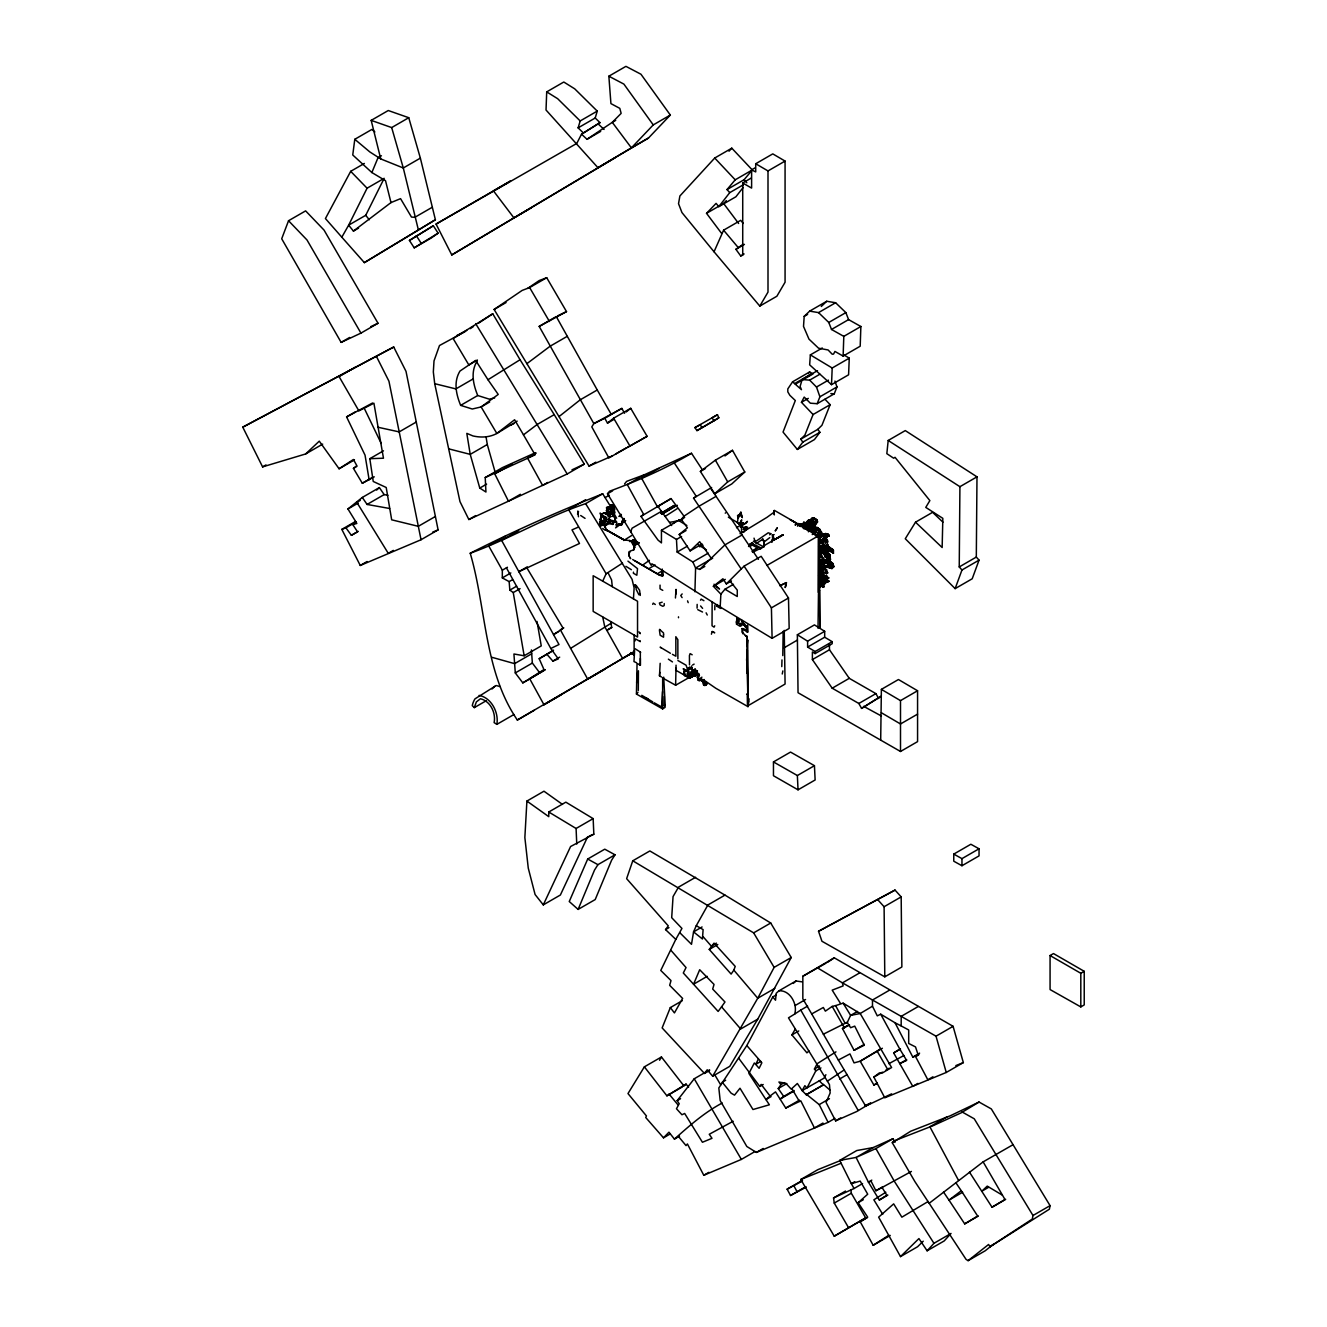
<?xml version="1.0" encoding="UTF-8"?>
<svg xmlns="http://www.w3.org/2000/svg" width="1327" height="1327" viewBox="0 0 1327 1327"><rect width="100%" height="100%" fill="white"/><g stroke="black" fill="none" stroke-linecap="round" stroke-linejoin="round"><path stroke-width="1.5" d="M640.36 658.474L640.344 665.291L637.06 663.334L636.446 694.054L662.621 708.917L665.092 707.374L665.175 704.77L663.716 677.218L662.671 678.031L675.625 685.23L676.057 665.175M704.438 680.436L715.8 688.265L747.98 706.644L746.736 636.678L742.025 632.116L742.158 628.583L745.343 629.711M746.587 660.332L747.3 650.164L747.98 706.644M766.89 565.435L817.979 536.108L819.124 536.738L819.804 627.92L819.572 589.901L818.46 593.6L818.029 628.268M747.781 694.336L746.62 694.22L747.814 694.32L747.731 639.863L747.101 645.503M818.079 592.34L818.328 535.61L819.539 536.49L819.489 569.15M634.588 560.658L659.735 575.321L662.355 575.885L662.455 570.56M712.135 601.944L712.035 625.78L714.059 627.157L714.722 625.797M783.162 631.436L782.781 655.604M825.178 569.018L825.195 566.148L819.688 559.861M827.55 541.93L826.903 539.442L827.55 540.835L825.593 540.885L827.55 541.93L826.903 539.442L825.344 540.139L827.55 541.93L827.02 544.501L828.529 547.57M607.882 523.833L610.287 521.76L609.159 517.978L608.33 519.836L607.003 519.504L602.358 515.49L600.136 519.736L602.972 516.021L605.543 516.8L604.05 516.585L604.531 520.549L606.041 519.388M747.101 673.353L747.3 650.164M662.621 708.917L662.671 678.031M664.313 696.393L664.197 705.931L665.175 704.77M819.837 578.522L819.904 581.143L821.247 581.641L824.183 577.875L829.01 581.193L824.963 583.051L823.785 581.956L823.984 586.866L818.659 584.61M629.247 556.444L629.313 551.485L629.015 555.698L630.69 558.684L629.778 557.423M704.139 679.524L702.613 680.701L697.786 680.22L697.62 673.22L694.9 668.791L698.898 676.82M785.551 586.086L786.413 582.636L785.252 587.446L786.413 582.636L779.894 585.738M955.141 588.624L961.959 569.996L959.239 566.944L959.919 486.694L888.194 440.464L886.834 453.668L893.668 458.213L895.028 457.317L929.862 500.594L925.765 507.395L942.833 518.343L942.153 547.52L915.514 522.191L905.279 538.745L955.141 588.624L972.21 578.771L979.044 560.143L976.307 557.075L976.987 476.841L905.279 430.595L888.194 440.464M675.642 670.135L686.772 676.438L687.917 671.047L683.14 668.874L685.578 670.035L684.151 670.848L685.429 675.526L688.116 677.234L690.355 676.637L690.256 674.912L691.865 674.182L690.985 675.675L692.329 675.791L691.865 674.182L689.874 673.552L689.808 671.727L692.694 673.701L693.275 669.82L692.08 677.218L688.746 675.493L687.9 671.346L687.9 668.476L691.948 667.73L687.9 668.476L687.967 671.993L686.855 670.666L687.618 671.014M697.09 608.164L697.156 604.382M703.675 681.862L702.613 680.701L703.542 684.798L704.869 685.512L705.35 682.858M821.231 534.632L820.418 537.568L816.868 536.655L819.024 536.589L821.231 534.632L821.877 536.224L819.572 535.975L817.946 529.523L816.304 528.892L812.953 529.556L813.965 533.504M605.444 524.065L611.017 523.103L609.458 522.34L609.491 520.847L611.349 520.648L612.709 522.423L616.707 522.191L613.489 520.698M629.695 552.447L630.308 551.004L633.725 549.925L634.737 547.172L632.929 543.091L631.254 541.001L623.707 539.641L605.527 529.622L606.953 530.783L604.847 525.973L602.441 524.115L602.79 525.21L600.683 521.196L601.347 520.018L605.095 522.49L606.937 521.329M781.785 666.618L781.985 659.917M826.356 550.108L818.975 550.622L821.745 547.935L824.299 550.307L821.795 548.499L819.406 551.551M714.772 609.806L714.888 605.294M703.907 683.007L705.599 682.028L705.815 685.064L703.907 683.007L704.438 681.215M812.24 534.599L816.304 528.892L814.33 529.257M843.126 356.084L843.806 336.361L860.875 326.508L848.583 319.608L845.863 312.608L835.612 302.738L826.738 301.262L809.652 311.132L804.195 316.34L803.515 326.409L808.972 339.115L818.543 348.188L828.098 349.963L832.195 354.209L833.555 354.11L834.932 351.439L843.126 356.084L860.195 346.214L860.875 326.508M664.246 603.569L664.18 605.593L662.803 606.29L660.05 604.913L659.386 603.022L662.19 602.193M546.707 91.878L546.027 110.025L597.93 167.683L648.472 138.025L670.334 115.051L640.958 74.229L625.929 66.35L608.861 76.203L610.918 103.606L619.792 108.35L621.152 113.376L612.278 122.349L586.998 139.302L581.541 134.176L599.986 122.648L595.209 118.003L597.25 111.103L574.707 88.826L563.793 82.025L546.707 91.878L557.639 98.679L580.181 120.956L578.124 127.856L582.901 132.501M611.929 509.369L612.56 512.156M808.276 524.663L808.11 528.113L809.686 521.08L813.899 518.359L817.034 520.002L817.681 521.893L813.252 527.317L812.953 529.556M610.967 508.158L608.629 507.047L613.854 509.634L613.804 510.945L614.865 509.352L612.593 505.139L611.332 504.691L610.586 506.897L610.785 505.305M849.263 358.141L848.583 374.811L831.515 384.664L832.195 368.01L849.263 358.141L844.221 355.122M633.46 572.153L633.41 573.264L636.827 575.238L637.524 568.636L627.953 561.139M638.42 670.782L638.304 690.521M829.972 558.368L830.619 559.181L829.242 560.276L830.088 560.658L829.392 553.873L824.531 551.949L827.252 550.274L827.219 551.883L824.001 553.923L825.311 557.506L825.875 555.217L827.55 560.259L829.375 561.57L827.202 558.982L829.74 556.826L829.939 554.736L826.273 552.613L824.88 554.603L828.778 553.342L827.069 557.191L829.69 556.063L829.939 554.736L826.472 553.591M562.466 804.394L543.97 791.207L526.902 801.077L524.862 837.553L528.262 868.107L535.096 894.531L543.29 904.881L560.376 895.012L587.695 836.657M820.55 552.679L821.877 553.376L820.866 553.674L821.098 550.473L824.283 549.826M636.661 682.791L637.242 673.386L637.557 677.351M633.443 598.875L634.124 587.944L632.083 579.368L585.638 503.646C545.878 516.966 509.684 539.027 470.222 553.243C486.379 608.297 483.957 671.18 517.348 720.03L630.889 653.664M823.287 573.662L819.721 576.018L823.287 573.662L819.223 573.247M746.819 645.602L747.167 636.446L745.459 635.749L747.167 636.446M620.936 514.229L620.771 516.684L621.434 515.025L618.929 516.468L620.87 515.539M691.583 665.972L691.433 668.227L689.493 666.983M675.692 594.546L676.04 589.37L675.443 597.996M695.514 676.024L697.222 673.452L698.964 673.635L698.035 675.559L693.573 675.46L695.696 675.526M822.292 347.989L810.349 354.89L809.652 364.842L831.515 384.664M815.856 535.461L810.117 530.004L813.086 524.049L809.171 526.305L808.607 528.71L806.451 529.257L809.138 529.091L816.072 522.224L814.96 527.018L813.252 527.317M613.854 509.634L613.655 511.625L612.444 511.442L613.456 516.087L613.854 509.634L614.434 510.995L614.185 514.876L613.14 509.966L613.887 507.461L612.593 505.139M827.351 547.852L828.031 544.501L825.411 545.712L819.721 542.594L820.517 540.072L823.105 538.878L825.925 540.106L824.233 540.288L822.906 543.904L824.581 546.293M661.592 677.069L659.486 675.825L660.166 663.301M737.364 523.02L738.426 515.208L738.094 518.26L740.864 512.222L742.34 517.679L741.03 514.196L740.002 516.269M613.787 515.788L613.655 511.625L612.311 512.504L613.124 511.641M614.55 513.781L614.434 510.995M602.11 525.492L600.418 526.073L599.671 524.049L599.721 521.644L601.347 520.018M821.877 543.324L823.105 538.878L825.925 540.106L824.465 538.082L826.821 536.821L824.233 540.288M635.633 542.411L635.898 541.466L635.318 543.97M825.643 560.475L827.534 559.181L824.216 560.989L821.977 556.079L822.11 560.044L825.178 561.437L830.005 561.205L832.709 563.394L833.97 566.612L831.963 568.553L825.195 566.148L822.508 567.409L822.74 568.852M821.38 555.449L819.223 558.65L820.982 561.288L820.401 565.667L824.167 562.316L821.678 561.586L827.069 563.494L830.486 562.499L830.005 561.205M600.136 519.736L601.745 513.98L605.129 513.002L607.202 514.478L603.719 512.935L601.413 514.262L600.683 519.902M602.806 523.999L602.79 525.21M826.19 562.731L827.152 562.366L822.624 563.394L822.209 565.12L823.702 564.556M808.624 522.871L808.491 520.101L809.437 520.151L810.25 522.241L809.437 520.151L805.539 523.286L807.181 525.691L809.039 524.414L809.536 521.776L814.347 518.094L817.034 520.002L815.342 521.163M818.958 575.968L821.695 577.245L826.588 575.304L823.835 580.148L824.183 577.875L826.572 579.849L825.394 580.33L825.908 582.105L829.01 581.193L825.693 578.672L825.908 582.105L822.508 581.01L824.963 583.051L821.38 585.008L822.624 587.065L819.804 582.868L819.986 585.124L821.197 585.622L820.617 584.958M802.785 526.255L804.129 523.601M823.835 561.122L821.977 556.079M578.456 516.767L577.859 511.011M659.486 675.825L659.884 672.275M610.105 509.535L611.847 511.791L608.496 508.208L608.629 507.047L610.768 507.777L611.332 504.691M748.743 701.386L747.914 699.992L748.528 703.376L748.727 698.533L747.814 703.791M819.671 567.077L821.264 569.117L820.65 570.743L823.022 570.66L821.264 569.117L821.28 566.944L819.671 567.077L819.29 563.743L821.446 561.122L824.266 561.57L822.558 561.271M624.353 519.454L622.263 520.665L623.756 520.3L621.849 524.646L615.993 524.679M740.947 625.448L740.449 623.358L739.919 624.553L741.047 624.602M698.035 675.559L698.798 674.912L698.035 675.559L696.277 673.519L694.253 673.9M818.892 537.85L820.418 537.568L821.877 534.549L827.766 533.719L823.719 535.163M374.877 131.97L371.859 129.449L354.79 139.302L352.75 154.977L371.859 172.527L385.527 180.704L390.984 202.583L353.43 231.08L348.653 225.159L367.081 188.202L384.166 178.332L365.721 215.306L348.653 225.159L341.819 237.185L364.361 262.63L435.389 219.735L420.36 158.129L408.749 117.705L388.264 110.523L371.178 120.375L380.749 158.925L403.292 167.982L420.36 158.129M820.816 548.184L824.299 550.307L820.932 548.996L821.844 547.089M610.934 516.75L609.707 516.966L610.636 513.085L608.894 515.589M720.876 594.148L720.179 606.97L772.098 638.32L789.167 628.451L788.487 597.996L761.167 556.295L744.099 566.148L726.333 583.897L722.916 578.771L713.362 586.269L720.876 594.148L724.973 589.221L733.499 584.295M687.568 673.701L688.464 668.46M819.854 530.302L819.704 529.39L819.356 531.281L819.704 529.39L818.095 528.063L816.254 528.727L816.254 530.501M813.202 530.684L814.463 527.499L816.984 527.217L817.316 528.809M608.479 515.108L608.794 513.167L605.162 513.483L607.866 511.028L605.162 513.483L608.828 515.705L607.053 513.864L607.849 511.641L606.539 507.644L607.948 509.004L608.993 515.506M662.555 707.473L661.576 706.959L662.488 691.632M687.502 675.426L687.286 676.836L689.974 678.23L692.312 676.289M808.79 525.442L808.359 528.063L806.799 528.179L806.352 525.177L809.686 521.08M824.449 551.899L824.001 553.923L826.986 550.722L824.449 551.899L823.122 550.29L824.465 549.909M701.353 679.855L702.182 681.332L702.431 679.905M821.214 536.025L819.754 532.907L817.548 533.404M500.262 686.623L496.165 685.528L475 698.848A40.507 23.388 60 0 0 472.263 705.649L474.32 707.623L476.36 701.9L480.457 698.748C490.443 701.154 496.066 712.931 494.125 722.601L496.845 724.376C498.985 712.649 491.405 697.62 479.097 695.398M772.944 536.373L772.463 535.179L772.53 538.397M744.115 527.599L746.388 526.769L743.302 529.141L745.774 529.788L747.599 527.167L743.319 532.392L745.774 529.788M807.48 529.456L808.923 529.705L807.214 530.402L808.773 530.485L808.11 528.113M818.195 532.741L820.235 530.568L821.662 532.409L818.195 532.741L819.622 530.037L817.548 530.452M609.707 516.966L609.939 515.755M691.533 672.208L690.256 674.912M961.959 1111.893L974.25 1118.794L1032.987 1215.499L1032.306 1219.049L989.959 1246.75L988.598 1244.477L968.113 1260.65L966.056 1259.373L914.834 1181.494L892.291 1142.746L893.668 1141.071L933.279 1125.595L961.279 1112.772L979.044 1102.04L991.335 1108.941L1050.072 1205.646L1049.392 1209.196L989.959 1246.75M685.578 670.035L684.185 671.81M825.079 550.44L826.986 551.418L831.929 550.34C829.956 553.16 822.558 548.996 826.422 551.352L827.136 550.639M827.219 552.264L829.69 556.063L830.088 560.658M633.725 549.925L634.372 546.691M743.385 623.508L741.212 619.676L742.656 622.479L741.378 625.68L740.002 626.278L736.535 624.154L737.231 617.636L736.253 622.827L738.592 622.861L739.919 624.553M782.25 674L782.88 670.915M754.018 538.148L754.864 540.819L756.257 541.084L768.233 532.79L771.219 533.836L769.577 534.781M808.525 522.44L808.79 521.212M613.754 509.104L612.493 507.08L612.228 508.208L613.754 509.104L612.726 506.151M827.069 557.191L827.65 554.586L829.392 553.873L828.114 555.399M683.571 674.63L684.151 672.026M769.776 537.617L763.838 542.129L763.838 547.255M821.479 549.876L821.795 548.499M639.879 594.181L638.884 594.761L636.164 589.337L636.147 585.389L639.564 590.216L640.278 595.425M711.421 634.206L712.052 631.569L714.722 632.797L712.367 631.486M818.046 533.305L818.825 532.475L822.939 535.71L823.171 534.798L819.754 532.907L818.195 533.222M827.866 565.402L828.993 562.681L829.143 564.655L827.866 565.402L829.259 567.458M612.858 524.414L613.605 521.909L612.858 524.414L608.977 523.601M819.522 586.683L819.986 585.124M808.773 530.485L808.607 528.71M811.66 521.229L812.257 519.006L812.937 519.902L811.66 521.229L806.617 521.975L808.491 520.101L809.652 521.693M820.351 534.35L821.662 532.409L820.235 530.568M771.982 542.361L771.65 540.388L773.624 539.243L773.691 537.136M820.169 549.925L820.451 546.508L818.626 546.392M817.515 370.664L802.138 379.539L800.098 386.439L801.458 389.69L792.584 381.811L787.807 388.911L787.807 391.863L789.847 395.313L795.321 400.538L783.03 432.088L797.361 449.438L814.446 439.569L819.904 432.287L817.847 429.318L821.944 425.287L830.155 404.669L824.979 399.245M696.277 925.682L703.111 929.613L702.431 938.985L693.557 931.886L696.277 925.682L707.888 904.981L724.973 895.111L770.722 923.011L791.224 957.513L757.75 1019.136L729.75 1066.344L712.682 1076.214L707.208 1069.794L704.471 1073.443L662.14 1027.911L670.334 1007.591L682.277 1000.691M772.812 536.357L773.143 535.279M817.946 529.523L814.496 529.058L813.567 533.039L812.423 532.608L814.446 533.222M688.265 669.654L690.156 668.659L688.016 670.782L688.68 668.626L687.9 671.346L684.151 670.848M690.72 675.924L689.974 678.23L689.211 675.808M819.721 542.594L820.036 538.878L820.086 543.672L819.721 542.594L823.105 538.878M821.28 566.944L820.65 570.743M738.641 516.468L740.864 512.222M823.918 579.6L826.174 575.935L828.678 577.942L825.975 579.003L823.768 577.328L818.991 581.574M825.328 550.589L828.396 550.307L830.503 548.001L833.456 550.539L833.456 553.309L829.242 549.129L826.986 551.418M634.92 641.007L635.6 638.95L640.327 641.638L639.946 640.676M608.496 508.208L608.861 507.113L612.228 508.208L609.591 507.179M825.825 551.203L823.868 551.053L825.261 550.44L826.107 551.816L822.242 552.977L823.685 553.027L824.017 552.049L822.242 552.977L823.039 551.136M709.597 1069.894L694.237 1078.768L677.152 1100.664L679.208 1103.716L676.471 1108.742L681.945 1114.746L684.666 1113.469L702.431 1142.265L711.985 1138.317L709.265 1134.27L733.168 1121.265M610.536 514.229L612.394 510.182L611.067 510.663M739.056 516.717L739.57 515.241L738.426 515.208L739.57 515.241M724.973 895.111L649.848 850.955L632.763 860.808L626.626 878.656L668.277 925.881L665.557 929.613L675.791 939.383L660.763 970.435L671.014 980.587L669.654 985.314L682.625 998.435L674.431 1012.916L670.334 1007.591M802.138 379.539L809.652 380.136L816.487 387.036L819.904 396.79L817.167 403.69L810.349 403.192L804.195 397.088L801.458 402.313L813.069 414.538L804.875 435.14L800.778 439.187L802.835 442.14L797.361 449.438M834.932 381.081L836.972 386.937L834.252 393.837L817.167 403.69M880.697 739.753L881.377 689.376L898.445 679.524L917.571 690.753L917.571 741.627L900.502 751.48L798.041 692.727L797.361 634.77L814.446 624.901L824.681 631.32L824.681 637.225L832.195 641.671L832.195 643.728L815.126 653.597L812.389 651.922L812.389 659.602L832.195 688.199L858.834 703.476L861.571 708.402L880.697 696.476L861.571 708.402M820.401 565.667L821.96 561.221L826.721 560.342L826.008 561.338C822.707 561.736 818.129 563.162 823.37 561.785L822.972 560.442L820.617 560.027L823.37 561.785L821.795 560.823M733.848 970.137L735.208 966.388L714.042 943.132L709.265 949.435L731.111 974.084L733.848 970.137L757.75 998.236L712.682 1076.214M870.777 1103.119L856.778 1111.495L835.612 1120.867L826.058 1102.422L830.155 1092.967L829.458 1084.59L788.487 1017.842L794.641 1014.093C797.942 1004.539 790.046 989.793 778.916 990.838L776.195 993.309L775.515 1000.21L772.778 996.942L776.195 994.985M819.555 535.693L819.937 534.698L817.996 534.914L820.103 535.08M820.915 549.793L822.657 549.975L823.719 546.691L823.553 548.764L832.792 549.643M810.83 521.611L812.257 519.006M833.456 550.539L829.309 547.122L824.067 547.387M288.54 220.73L281.706 238.777L341.139 342.383L360.944 333.11L378.013 323.257L324.053 230.102L305.625 210.877L288.54 220.73L306.985 239.955L360.944 333.11M477.04 361.209C470.455 372.074 473.192 384.399 477.737 395.512L489.331 399.162L494.672 397.918M812.937 519.902L813.02 517.978L811.626 518.393L812.738 519.72M604.531 520.549L605.543 517.895C604.913 525.028 602.84 514.412 604.797 517.53M812.423 521.677L811.195 524.547L815.723 520.947L814.645 518.426L812.423 521.677L814.314 522.456M608.031 516.85L608.562 515.457M720.179 606.97L651.889 563.793L651.209 565.368L630.723 531.745L632.083 528.196L661.443 511.343L671.694 525.542M742.689 628.666L742.672 633.709M822.972 574.243L823.885 574.79L821.612 576.797L824.084 576.067M705.815 685.064L706.312 683.787L705.002 684.749L707.125 683.72L704.869 685.512M826.207 577.494L826.174 575.935M611.365 511.758L612.195 514.345L614.053 512.089M743.07 244.284L735.904 249.31L740.682 255.912L742.722 255.232L742.722 182.977L751.613 188.102L751.613 169.856L755.71 171.929L755.71 163.752L772.778 153.882L785.07 161.081L785.07 282.236L776.876 296.236L759.807 306.089L714.042 251.782L723.597 230.185L740.682 220.332L743.286 223.434M831.133 552.082L831.813 550.406M823.768 577.328L822.242 579.584L820.7 578.804L820.783 580.032M831.963 568.553L827.749 567.342L828.23 566.181L831.465 566.48M371.859 172.527L378.013 157.731L381.43 155.757M823.785 577.908L821.413 575.337L819.738 576.399L820.069 575.619L824.515 577.494L821.612 576.797M825.659 552.281L827.219 551.883L825.377 552.944L825.46 551.319L826.273 552.613L827.866 551.103L827.401 549.693M810.648 523.302L809.785 523.783L811.958 519.388M587.695 859.033L569.25 901.531L578.124 909.41L595.209 899.557L611.598 860.211L615.015 854.804L604.764 849.18L587.695 859.033L597.93 864.657L615.015 854.804M578.124 909.41L594.513 870.081L597.93 864.657M577.51 514.063L578.555 511.691M821.877 534.549L825.792 533.57L829.259 535.428L826.721 535.594L824.017 538.347L823.42 537.402M756.108 543.738L762.826 539.077L763.871 541.333L762.826 539.077M820.368 576.134L818.61 575.769L820.351 576.548L819.92 578.356L822.508 578.937L821.678 577.544L819.821 578.92L820.351 577.925L822.508 578.937M829.425 557.688L829.342 554.985M602.707 581.143L593.152 575.719L593.152 611.399L637.541 637.026L637.541 601.247L602.707 581.143L606.124 573.745L622.529 563.096M652.685 604.332L653.249 603.121L655.306 604.498M705.715 683.836L704.853 682.659L703.542 684.798L704.289 683.372M543.29 904.881L570.61 846.51L593.832 834.202L593.152 818.626L565.833 802.155L548.764 812.008L548.764 816.652L526.902 801.077M675.791 939.383L681.945 928.436L671.694 917.687L673.054 896.588L678.528 887.133L695.597 877.28M829.242 560.276L830.42 559.198M829.889 562.847L830.038 560.309M825.908 963.236L802.835 976.241L802.835 998.816L811.709 1013.911L823.321 1007.492L825.361 1011.141L832.195 1006.413L835.612 1005.617L845.166 1023.366L847.223 1022.487L850.64 1015.387L857.474 1011.439M689.974 678.23L690.77 676.588L692.08 677.218L692.959 675.924L698.251 674.929M825.046 543.854L826.174 541.532M820.932 1067.92L815.806 1070.889L806.932 1088.04L804.875 1085.668L802.138 1090.595L806.235 1094.742L823.321 1084.889L806.235 1094.742M612.974 515.672L613.588 513.25M825.776 576.963L828.678 577.942L825.776 576.963L826.588 575.304M805.539 523.286L805.937 522.456M760.238 549.146L765.596 544.767L783.096 534.764L774.172 539.807L783.096 534.764L778.219 537.651M742.042 525.84L747.433 521.345L745.807 523.468L742.805 524.314M826.87 565.385L827.749 567.342M758.43 1058.963L755.71 1064.37L759.11 1068.318L761.847 1062.794L746.819 1045.543L772.778 996.942M759.807 306.089L768.001 292.106L768.001 170.934L755.71 163.752M815.806 1070.889L814.446 1069.015L817.167 1063.69L835.96 1051.863M633.493 549.56L634.737 547.172L633.327 543.456M716.945 605.676L717.525 604.565M802.337 524.646L800.38 524.298L799.252 525.625M815.325 535.677L815.923 534.549M702.746 682.592L704.255 679.756M364.361 163.453L350.693 171.332L325.43 218.557L341.819 237.185M802.852 523.85L803.996 521.71M822.392 550.622L821.844 551.617L821.098 550.473M821.081 554.819L821.546 552.397M824.001 553.923L825.261 551.617L825.543 552.944M827.152 552.414L827.152 549.361M825.908 1074.704L824.001 1078.171L802.138 1090.595L797.361 1083.495L791.224 1089.119L785.75 1083.214L778.916 1082.019L780.973 1084.59L778.236 1088.538L783.71 1096.417L793.944 1090.495M612.493 507.08L611.996 507.959L610.735 506.118L610.768 507.777M824.266 565.999L824.83 564.987M688.232 673.817L686.772 676.438L688.033 676.289L687.983 673.469M797.991 524.878L798.738 523.568L799.634 525.708L797.991 524.878L798.738 523.568L802.321 526.62M824.399 538.812L824.681 537.17M808.84 522.456L810.946 519.272L812.97 519.487M741.975 623.657L742.656 622.479L743.07 624.121L747.084 627.024L747.483 632.315L747.499 625.1L747.632 632.233L742.158 628.583M822.591 562.134L820.633 564.157L822.077 564.307M688.58 1087.161L686.042 1084.093L683.986 1085.967L661.443 1056.989L644.375 1066.842L627.986 1093.564L646.431 1115.941L645.735 1117.516L663.5 1137.82L670.334 1133.872M659.569 1060.256L661.443 1056.989M825.975 579.003L826.655 577.826M808.972 1050.967L806.932 1052.842L791.904 1034.894L795.321 1028.989M818.062 532.907L819.787 530.037L818.112 530.12M791.224 957.513L774.139 967.366L757.75 998.236L774.819 988.366M829.624 567.641L830.768 564.904L828.512 563.743M700.507 600.186L701.17 599.107L703.907 600.683M740.118 522.506L741.76 519.885L739.554 524.314L743.054 522.888L740.881 521.975M818.046 536.755L819.223 534.897L816.702 534.681M747.433 704.604L747.283 694.635M634.605 650.495L633.974 661.576L636.263 662.621M834.932 1118.396L828.098 1122.343L756.39 1152.417L746.819 1146.495L720.179 1100.564L718.819 1087.941L746.819 1045.543M824.88 548.698L825.925 547.106L826.091 550.257M738.625 1058.166L759.807 1086.465L761.167 1084.391L770.042 1096.019L765.944 1099.569L771.07 1096.616M774.769 539.177L776.594 538.613M696.277 673.519L697.023 672.391M821.645 534.781L823.138 534.018M819.854 534.433L820.65 533.288L822.325 533.802M721.556 1006.811L724.973 1001.985L712.682 989.063L714.042 984.435L699.694 969.738L693.557 984.236L718.139 1011.439L721.556 1006.811L740.682 1028.989L757.75 1019.136M827.55 560.259L826.008 561.338L826.721 560.342L822.972 560.442M812.738 529.971L813.451 528.975M825.792 533.57L824.614 534.549L825.908 537.452L826.721 535.594L820.302 536.44L825.792 533.57L828.794 536.075L826.157 536.324L826.821 536.821L824.465 538.082M663.5 1137.82L668.957 1132.196L674.431 1139.097C689.095 1126.042 704.455 1112.408 722.236 1103.019M822.508 567.409L823.901 565.518M808.707 522.738L803.167 527.217L806.352 525.177L808.458 525.542M492.068 688.978L494.805 686.324M979.044 1102.04L950.348 1115.742L910.737 1131.218L892.291 1142.746M721.556 233.336L706.528 213.332L716.082 203.379L718.819 206.63L729.75 192.631L743.402 184.752M743.186 187.439L735.904 196.778L718.819 206.63M764.136 545.812L763.838 542.129M827.567 550.29L828.927 548.814M630.723 531.745L607.501 493.793L609.541 491.239C637.789 480.789 665.59 468.647 691.5 453.27L702.431 469.891M624.569 483.94L626.626 481.369L644.375 474.767L691.5 453.27M751.182 545.895L752.426 542.71L749.672 544.302L751.58 543.29L753.305 543.97L757.651 547.47L752.011 551.451M606.588 508.722L607.351 509.452L606.24 510.596L607.252 510.099M615.015 157.83L451.777 254.933L436.069 224.081L576.764 143.432L581.541 134.176L599.986 122.648M808.292 373.617L809.652 371.942L813.069 373.915L796.001 383.785M824.515 567.541L825.626 567.293L825.029 568.62M824.449 566.596L824.963 565.601M743.302 529.141L746.388 526.769M808.226 525.973L809.022 525.028L809.171 526.305L807.679 525.592L809.022 525.028M729.75 192.631L727.014 189.579L735.208 179.809L752.293 169.956L731.791 148.176L714.722 158.029L679.888 195.981L678.528 203.678L681.945 212.552L714.042 251.782M727.014 189.579L744.099 179.709L752.293 169.956M702.083 543.97L690.14 550.871L679.208 534.516L687.403 527.798L681.265 519.421L683.986 516.17L699.014 506.217L716.082 496.364L758.43 559.347M804.262 526.487L807.181 525.691M814.446 522.573L816.47 522.589L814.446 522.573L815.126 521.793L816.453 522.506L813.75 524.065M637.988 692.279L636.446 694.054L637.209 693.606M682.161 593.932L680.768 595.524L682.095 597.614M803.664 524.364L803.134 524.961C798.307 521.428 804.494 528.76 800.795 523.949L803.664 524.364L801.408 523.9M811.145 520.632L810.946 519.272L809.47 520.914L811.51 521.013L812.721 519.637M828.695 559.596L830.105 556.229M820.65 583.266L824.631 584.029L822.475 585.572M673.336 523.501L675.227 521.428L682.592 519.537M820.053 575.039L818.925 576.283L820.069 575.619M927.125 1250.797L933.959 1243.299L951.028 1233.447L944.21 1240.927L927.125 1250.797L918.931 1238.572L900.502 1256.603L878.64 1217.174L893.668 1203.871L901.862 1217.174L928.154 1201.499M729.004 151.212L731.791 148.176M615.562 527.881L625.68 520.566M825.261 559.812L822.707 558.219L824.216 560.989M618.664 524.115L621.401 524.812L622.114 521.345L621.849 524.646L618.664 524.115L616.292 526.172L616.773 523.634L618.067 525.16M822.11 560.044L823.354 558.733M670.334 115.051L653.249 124.904L631.403 147.878L451.777 254.933M706.528 213.332L723.597 203.479L726.333 200.626M827.716 566.364L828.363 565.7L826.074 565.733L827.169 566.397M808.392 531.795L810.117 530.004M793.264 983.44L796.001 980.985L802.138 981.864M795.321 525.243L796.747 523.817L795.188 524.629M693.49 671.479L695.132 671.512L693.855 672.739L692.113 671.379L691.583 668.045L693.49 671.479L695.414 671.827L694.469 671.495M686.872 525.509L678.528 520.416L661.443 530.269L676.471 539.442L677.152 552.049L692.876 562.018L695.597 568.022L699.694 569.399L724.973 544.866L742.042 534.997M740.615 525.276L743.054 522.888L738.724 524.447M923.244 1241.193L917.571 1246.75L900.502 1256.603M821.264 306.487L826.738 301.262M690.14 550.871L699.694 541.698L711.305 558.368M355.47 521.494L341.819 529.39L360.264 565.468L421.041 539.741L438.109 529.871L406.012 371.361L393.721 347.01L242.775 427.161L262.597 466.888L305.625 453.967L319.276 441.161L339.082 468.763L354.458 459.888M827.418 1081.14L843.806 1070.192M714.722 493.793L727.694 481.867L744.779 472.014L732.487 450.317L715.402 460.17L700.374 471.417L714.722 493.793L731.791 483.94L744.779 472.014M644.375 1066.842L666.917 1095.82L686.042 1084.093M607.982 523.584L604.847 525.973L599.721 521.644L602.873 522.191L600.866 520.582M633.56 541.35L634.555 539.989M387.915 495.253L384.166 494.589L379.373 487.59L362.304 497.443L347.956 508.971L356.847 523.468L352.75 524.547L357.527 531.845L351.373 535.295L345.916 527.814L341.819 529.39M376.652 490.045L379.373 487.59M890.251 1235.42L873.183 1245.273L860.195 1221.719L867.709 1217.174L858.154 1202.693L867.709 1194.2L860.195 1181.096L851.32 1183.667L839.709 1160.395L856.778 1150.542L873.183 1147.573L892.988 1138.699L895.028 1142.298M599.671 524.049L601.114 522.821M826.107 579.717L825.858 581.06L828.131 581.807L825.693 578.672M826.041 562.714L828.363 560.774L832.709 563.394L833.422 565.352L831.581 567.193L832.659 565.086L829.375 563.743M929.182 1203.274L983.141 1161.871L1013.181 1144.62M797.494 526.155L799.07 524.845L802.404 525.592M825.245 537.153L824.017 538.148L824.548 539.907L824.482 538.264L826.821 536.821M819.207 547.537L821.347 545.696L825.925 545.712M647.112 436.318L608.861 457.915L591.792 426.863L593.832 423.612L604.764 418.287L607.501 423.114L613.638 418.187L630.723 408.318L647.112 436.318L627.472 447.415M626.112 412.017L630.723 408.318M612.278 455.941L589.055 466.092L558.999 416.612L580.181 399.842L597.25 389.989L556.278 316.556L539.193 326.409L593.832 423.612L621.832 408.417L624.569 413.261M993.16 1244.461L985.181 1250.797L968.113 1260.65M601.28 523.004L603.403 524.746L607.202 524.513L604.847 525.973L603.42 525.227M705.782 684.483L707.191 683.372M374.264 476.841L362.304 483.244L353.43 468.365L356.847 465.694L353.43 459.49L339.082 468.763M535.561 452.656L502.319 467.668L485.234 477.538L485.931 492.018L479.777 488.071L470.222 454.365L466.805 433.365L472.943 435.936A83.734 48.353 60 0 0 496.845 433.465L517.148 421.123M955.822 1182.672L961.279 1190.75L948.987 1200.122L964.696 1223.876L978.347 1215.996M485.234 477.538L535.096 454.862L523.485 434.841L537.153 424.491L554.222 414.638L584.278 464.118L567.193 473.988L468.846 519.52L459.971 501.589L434.709 383.685L433.332 371.958L434.012 360.911L439.486 345.534L465.097 331.634M770.042 1096.019L775.515 1091.889L785.75 1108.045L800.778 1100.846L814.446 1127.967L822.972 1123.04M802.835 976.241L834.252 957.812L953.085 1026.318L963.336 1062.595L946.251 1072.465L884.794 1097.794L873.863 1077.093L879.32 1072.946L882.057 1073.145L891.611 1067.538L860.195 1013.513L843.126 1003.162L835.612 1005.617M558.999 416.612L526.902 363.664L550.124 346.214L567.193 336.361M783.71 1096.417L780.293 1098.972L793.944 1091.093M724.973 455.941L732.487 450.317M813.285 528.876L811.129 527.051L813.285 530.833L811.676 531.264L813.75 530.17M737.464 515.855L738.724 514.942M632.664 559.513L659.27 574.906L662.438 574.458L662.256 569.051M823.967 559.762L822.989 560.624L824.366 563.079M826.555 569.3L827.501 572.816L826.024 571.788L827.617 572.932L825.178 572.667L826.539 571.688L823.47 568.736M807.612 1006.115L800.778 1010.063L858.154 1110.417M825.46 561.072L820.882 562.432L822.757 561.354L820.982 561.288M409.429 240.452L433.332 225.756L438.109 233.154L431.292 237.981L414.206 247.834L409.429 240.452L433.332 225.756M414.206 247.834L438.109 233.154M738.592 622.861L736.535 624.154M699.147 680.917L699.827 678.561L703.841 679.988M642.417 565.302L649.401 560.326M661.443 530.269L661.443 542.892L658.043 540.122L640.958 516.369L643.695 514.494L627.306 484.62L644.375 474.767M660.763 504.642L658.043 506.516L661.443 511.343M526.902 363.664L494.125 309.456L522.125 290.431L529.639 287.561L546.707 277.708L566.513 311.613L539.193 326.409M527.665 288.407L539.193 280.561L546.707 277.708M608.33 519.836L609.309 519.172M827.418 962.44L834.252 957.812M487.971 379.738L475.68 360.413L459.971 371.062C453.386 381.927 456.106 394.252 460.651 405.365L472.263 409.015L481.137 406.941L498.222 394.434L487.971 379.738L520.068 359.733L554.222 414.638M635.683 541.897L632.647 543.556L633.012 544.816L631.669 542.146L635.003 540.62L635.948 543.324M520.068 359.733L492.748 313.786L453.137 338.534L468.846 364.958L477.388 360.015M470.222 328.681L473.44 326.542M478.267 323.357L492.748 313.786M794.641 1014.093L800.778 1010.063M741.362 569.2L693.557 498.139L696.277 496.364L674.431 463.14M665.092 516.435L677.152 508.689M871.806 1180.118L868.389 1182.075L879.32 1200.023L886.834 1195.196L882.057 1187.499L875.903 1190.75L871.126 1181.295L868.389 1182.075L856.097 1157.443L839.709 1160.395M873.183 1245.273L888.891 1235.221M631.47 535.644L623.673 540.504M753.636 550.489L757.651 547.47M819.738 576.399L821.413 575.337L820.186 574.276L822.01 574.89M728.357 517.198L741.329 524.779L736.502 527.715M553.541 650.147L539.193 658.723L543.97 669.571L529.639 678.628L543.97 704.753L587.695 679.125L570.61 648.372L611.598 622.944M364.361 262.63L435.389 219.735M917.919 1083.396L912.794 1086.365L893.668 1052.941L899.806 1049.093L880.697 1014.193L877.28 1015.868L872.486 1006.214L872.486 1000.011L889.571 990.141M537.02 621.451L541.25 645.901L524.165 655.77L513.931 653.995L515.291 672.922L522.805 682.874L544.999 669.77M544.999 669.836L539.873 673.021L532.359 663.052L531.414 649.931M717.459 414.737L694.917 427.642L696.974 430.612L718.819 417.789L717.459 414.737L711.985 417.789L714.042 420.742L718.819 417.789M882.057 1187.499L911.417 1171.442M661.344 513.284L674.265 505.421L660.68 513.416M661.742 514.13L674.912 506.234M880.697 1048.794L860.195 1061.218L854.057 1062.894L849.96 1053.92L838.349 1060.041L811.709 1013.911M877.28 1083.495L873.863 1084.988L860.195 1061.218L882.389 1048.264M747.914 705.798L785.086 684.052L784.24 630.391M964.696 1223.876L977.667 1216.096L961.279 1190.75M783.726 648.04L797.411 640.062M657.429 573.728L662.239 570.875M872.486 1006.214L860.195 1013.513L850.64 1015.387L843.126 1003.162M969.473 1172.123L992.015 1207.222L1004.987 1199.525L983.141 1161.871M842.794 1159.599L817.847 1169.668L800.778 1179.521L834.252 1236.2L865.668 1217.871L851.32 1193.222L850.872 1189.805M865.668 1217.871L834.252 1236.2M661.659 514.362L677.284 505.272M371.178 120.375L391.681 127.574L408.749 117.705M353.43 231.08L358.555 228.128M580.181 120.956L597.25 111.103M431.972 207.427L414.887 217.28L411.486 217.081L400.555 198.652L390.984 202.583M578.124 127.856L595.209 118.003M436.069 224.081L510.513 181.003L493.445 190.856L513.931 217.877L530.999 208.007M615.695 120.375L612.278 122.349L631.403 147.878L648.472 138.025M586.998 139.302L600.667 131.406M341.139 342.383L349.665 337.456M356.15 366.733L339.082 376.586L358.887 410.889L373.915 403.209L383.47 458.213L369.818 458.694L373.235 481.469L386.207 487.49L391.681 519.819L418.304 526.321L435.389 516.468M242.775 427.161L393.721 347.01M494.125 309.456L506.068 302.556M751.613 169.856L755.013 167.882M742.722 182.977L751.264 178.034M768.001 170.934L785.07 161.081M369.138 479.793L365.041 455.161L346.596 416.91L355.138 411.984M372.555 403.01L346.596 416.91M262.597 466.888L265.997 464.914M305.625 453.967L322.693 444.114M472.943 379.041L455.874 388.911L434.709 383.685M416.263 422.036L399.178 431.889L378.013 427.261M460.651 405.365L477.737 395.512M369.818 458.694L383.47 450.815M353.43 468.365L356.847 466.391M735.904 249.31L744.43 244.384M740.682 255.912L744.099 253.955M489.68 402.015L481.137 406.941L496.845 433.465L514.611 419.763L523.485 434.841M362.304 483.244L372.555 477.338M360.264 500.395L356.847 502.369L388.264 553.342L393.373 550.39M347.956 508.971L358.207 503.066M362.304 497.443L367.081 504.442L384.166 494.589M486.047 436.865L487.291 444.512L470.222 454.365L449.04 448.941M345.916 527.814L356.15 521.893M352.75 524.547L356.15 522.589M351.373 535.295L358.207 531.364M511.874 464.118L494.805 473.988L508.457 501.191L520.416 494.291M536.125 453.187L527.582 458.114L542.61 485.417L547.736 482.464M479.777 488.071L486.611 484.139M604.764 418.287L621.832 408.417M360.264 565.468L367.081 561.52M607.501 423.114L614.318 419.166M804.195 316.34L807.612 314.383M809.652 311.132L818.543 312.608L835.612 302.738M468.846 519.52L475.68 515.589M818.543 312.608L828.778 322.461L845.863 312.608M589.055 466.092L595.889 462.144M615.695 453.967L625.929 448.062M828.778 322.461L831.515 329.461L848.583 319.608M470.222 553.243C513.201 531.331 557.871 511.724 602.707 493.793L610.304 506.035M505.736 535.992L488.651 545.845L502.319 570.195L502.319 577.892L509.153 581.624L509.833 590.117L513.25 592.572L524.165 655.77M518.708 530.568L501.639 540.421L558.999 644.524L550.805 648.472L506.416 567.823M696.974 430.612L714.042 420.742M585.638 499.715L568.57 509.568L606.124 573.745M792.584 381.811L809.652 371.942M585.638 503.646L602.707 493.793M794.641 383.586L811.709 373.716M607.501 493.793L612.61 490.841M605.245 497.559L609.325 495.203M809.652 380.136L819.904 374.214M658.723 468.464L641.638 478.317L657.346 506.615L671.014 498.521L683.986 516.17M816.487 387.036L828.446 380.136M502.319 570.195L507.445 567.243M801.458 402.313L808.292 398.365M612.311 512.504L613.356 512.106M502.319 577.892L510.845 572.949M819.904 396.79L836.972 386.937M527.25 566.845L518.708 571.771L579.501 543.473L571.987 529.871L578.124 527.217M509.153 581.624L512.554 579.667M700.374 471.417L705.5 468.464M813.069 414.538L830.155 404.669M509.833 590.117L516.651 586.169M640.958 516.369L671.014 498.72M513.25 592.572L520.068 588.624M693.557 498.139L711.654 487.49M800.778 439.187L817.847 429.318M629.894 541.681L633.875 539.79L635.003 540.62M802.835 442.14L819.904 432.287M633.742 545.961L639.299 542.76L634.074 545.297M681.265 519.421L684.666 517.447M679.208 534.516L686.042 530.568M676.471 539.442L681.597 536.473M677.152 552.049L687.403 546.143M563.793 627.87L553.541 634.571L558.667 631.619M531.679 653.796L514.611 663.649L492.068 657.346M740.035 533.703L766.956 517.364L773.707 512.471L774.338 510.348L818.328 535.61M692.876 562.018L708.236 553.143M712.682 558.169L695.597 568.022L694.917 591.776M539.193 658.723L552.861 650.827M515.291 672.922L532.359 663.052M699.694 569.399L704.819 566.447M546.707 654.095L552.861 661.095L559.679 657.147M611.929 627.372L606.821 630.325L604.764 626.875L602.707 616.922M474.32 707.623L486.263 700.722M522.805 682.874L538.165 674M752.591 552.38L763.241 546.906M800.38 525.973L799.07 524.845M713.362 586.269L725.305 579.368M726.333 583.897L731.459 580.944M819.124 536.738L790.112 519.57L796.615 523.402M819.721 537.568L821.396 536.606L820.219 537.186M496.845 724.376L513.931 714.523M631.055 653.398L587.695 679.125L604.764 669.272M517.348 720.03L534.416 710.177M543.97 704.753L561.056 694.9M959.919 486.694L976.987 476.841M741.776 621.019L746.089 626.709L747.366 626.759M915.514 522.191L932.599 512.322L942.95 522.174M772.098 638.32L771.418 607.849L788.487 597.996M821.38 585.008L824.963 583.051M692.594 664.993L694.121 664.114M692.097 675.825L675.625 685.23M701.9 677.168L698.964 679.457L701.452 679.391M815.126 653.597L815.126 651.524L807.612 647.078L807.612 641.173L824.681 631.32M807.612 647.078L824.681 637.225M959.239 566.944L976.307 557.075M815.126 651.524L832.195 641.671M961.959 569.996L979.044 560.143M812.389 659.602L829.458 649.749L829.458 643.977M548.764 812.008L576.084 828.479L593.152 818.626M832.195 688.199L849.263 678.329L875.903 693.623L878.64 698.549M858.834 703.476L875.903 693.623M773.459 761.93L790.527 752.077L814.446 765.679L815.126 779.977L798.041 789.83L773.459 775.731L773.459 761.93L797.361 775.532L814.446 765.679M900.502 751.48L900.502 700.623L917.571 690.753M917.571 714.125L900.502 723.978L881.377 712.748M665.557 929.613L668.957 927.639M702.083 926.959L693.557 931.886L691.5 944.31L679.888 932.781M716.431 943.132L711.305 946.085L703.111 936.713M709.265 949.435L717.791 944.509M632.763 860.808L753.653 932.864L770.722 923.011M707.208 976.34L693.557 984.236L683.305 972.99L686.042 967.565L671.014 950.414M818.543 931.289L895.028 890.085L901.182 896.886L901.862 966.985L884.794 976.838L821.944 941.258L818.543 931.289L895.028 890.085M953.765 854.107L970.85 844.254L979.044 848.782L979.044 855.882L961.959 865.735L953.765 861.206L953.765 854.107L961.959 858.635L979.044 848.782M884.794 976.838L884.097 906.739L901.182 896.886M778.916 990.838L796.001 980.985M795.321 1005.435L805.555 999.513M859.514 972.99L842.446 982.859L817.167 967.665M704.471 1073.443L709.597 1070.491M666.917 1095.82L682.277 1086.946M677.152 1100.664L680.569 1098.69M791.904 1034.894L798.738 1030.963M725.653 1080.244L722.236 1082.218L731.111 1093.166L734.528 1095.14L740.002 1088.24L752.973 1109.521L769.361 1104.794L748.876 1073.443L754.333 1062.993L755.71 1064.37L760.819 1061.418M847.571 1022.089L823.321 1034.214M847.223 1022.487L850.64 1027.712L854.737 1026.136L864.292 1045.245L854.057 1050.287L842.446 1028.491L847.571 1025.539M842.446 1028.491L849.612 1025.041M759.807 1086.465L763.207 1084.491M674.431 1139.097L679.557 1136.144M780.973 1084.59L784.39 1082.616M918.251 1006.513L901.182 1016.366L842.446 982.859L843.126 985.911L832.195 990.141L840.389 1003.262M778.236 1088.538L786.778 1083.595M814.446 1069.015L819.555 1066.045M854.057 1050.287L864.292 1044.366M785.75 1108.045L799.418 1100.166M1050.072 955.54L1053.489 953.566L1084.225 971.314L1084.225 1004.937L1080.808 1006.911L1050.072 989.56L1050.072 955.54L1080.808 973.288L1084.225 971.314M839.709 1078.967L847.223 1074.538M893.668 1052.941L900.502 1048.994M880.697 1014.193L895.028 1022.769L912.794 1057.088L918.251 1055.214L915.514 1046.92L908.696 1043.47L908.696 1029.968L901.182 1025.937L901.182 1016.366L936.016 1036.188L953.085 1026.318M903.903 1055.512L888.891 1063.69M806.235 1094.145L819.223 1104.595L829.458 1098.69M678.528 1136.542L686.042 1145.616L687.403 1143.94L703.791 1175.274L708.917 1172.322M873.863 1077.093L882.389 1072.166M885.806 1070.192L889.223 1068.218M906.64 1059.643L899.806 1063.591L906.64 1060.439L899.806 1049.093M912.794 1057.088L919.611 1053.14M918.931 1054.517L915.514 1056.491L927.822 1079.763L932.931 1076.794M703.791 1175.274L741.362 1159.416L755.013 1151.521M756.39 1152.417L763.207 1148.469M873.863 1084.988L877.28 1083.014M835.612 1120.867L840.737 1117.915M891.611 1093.846L865.668 1106.071L838.349 1060.041M805.904 1187.3L790.527 1195.494L787.127 1189.174L802.487 1180.317M787.127 1189.174L802.487 1180.997M790.527 1195.494L805.904 1186.62M873.183 1147.573L856.097 1157.443L875.903 1148.568L892.988 1138.699M946.931 1116.919L929.862 1126.772L958.542 1180.4M854.737 1181.693L851.32 1183.667L854.057 1188.494L862.583 1183.568M848.583 1227.724L834.252 1203.075L833.555 1197.949L845.515 1191.049M834.252 1203.075L851.32 1193.222M875.903 1190.75L882.737 1186.819M858.154 1202.693L863.28 1199.724M885.806 1192.243L873.863 1199.824L882.737 1214.321M879.32 1200.023L887.863 1195.096M860.195 1221.719L867.029 1217.771M962.639 1192.243L948.987 1200.122L943.53 1192.044M988.598 1187.3L981.764 1191.248L987.238 1186.122L1002.267 1195.096M992.015 1207.222L1005.667 1199.326M1032.987 1215.499L1050.072 1205.646M649.766 568.072L655.156 565.02M632.962 544.651L637.756 541.963M694.917 427.642L700.374 424.59L701.751 427.642M802.885 525.31L800.629 526.504L802.503 525.824M748.511 546.475L753.305 543.97M557.639 315.826L566.513 311.613M814.496 529.058L815.276 530.866L813.202 531.961L812.588 531.049M823.685 553.027L826.107 551.816M456.554 335.681L466.805 330.423M822.408 575.553L823.885 574.79M699.578 546.807L702.928 545.132M610.287 521.76L612.112 520.317L608.861 522.672L607.882 521.677M692.097 672.772L693.855 672.739M819.622 530.037L818.626 530.518L819.704 529.39M780.226 585.572L785.584 583.001M810.333 520.217L812.174 519.355M370.814 326.624L378.013 323.257M571.987 469.841L584.278 464.118M833.555 1197.949L854.057 1188.494M830.719 568.089L833.97 566.612M865.038 1105.54L870.33 1103.201M695.132 671.512L697.455 670.765M827.219 540.537L825.344 540.139M432.652 532.144L438.109 529.871M819.207 552.563L821.031 551.8M612.195 514.345L613.97 513.615L616.673 518.26M746.089 626.709L747.283 626.211L745.674 626.162M608.794 513.167L607.053 513.864L607.849 513.217L608.645 514.428M800.778 1179.521L841.069 1163.248M589.221 836.043L593.832 834.202M613.621 512.836L614.716 512.388M955.822 1065.614L963.336 1062.595M552.861 661.095L558.319 658.922L550.805 648.472M819.423 563.079L821.065 562.432M822.624 536.091L829.259 535.428L826.157 536.324M825.145 536.208L826.721 535.594M754.864 540.819L753.371 541.383L762.975 546.475M827.252 581.326L828.214 580.961L824.283 583.532L823.785 581.956M772.463 535.179L774.172 534.599M821.695 577.245L823.735 576.946M818.825 581.657L820.103 581.226L819.622 580.115M816.254 528.727L818.095 528.063L816.254 528.727L815.79 527.615L815.84 529.954M826.754 536.755L828.794 536.075M606.373 520.964L603.553 521.312M688.033 676.289L688.116 677.234L690.355 676.637M750.999 545.314L753.288 544.568M823.503 534.897L824.614 534.549M827.617 572.932L825.776 573.513L824.531 572.053M804.212 525.824L806.352 525.177L805.489 525.276M773.624 539.243L775.001 538.845L772.596 539.144M828.38 549.826L830.503 548.001L829.309 547.122L831.332 549.594L832.759 549.361M632.548 540.155L633.875 539.79M823.271 537.883L826.14 537.12L826.539 538.065L824.017 538.148L824.515 539.343M800.363 525.874L801.243 525.658M771.65 540.388L772.513 540.172M804.179 528.992L804.179 527.914L803.2 528.279L806.152 528.544M816.022 535.561L819.223 534.897M825.178 561.437L828.363 560.774M762.179 540.52L763.506 540.255M812.92 523.75L815.027 523.336L813.667 523.22M633.51 540.288L635.069 539.973M610.42 512.902L611.963 512.604M675.907 669.787L675.891 668.227M821.396 562.83L824.167 562.316M823.138 584.295L824.631 584.029M693.573 675.46L695.58 675.095M675.227 521.428L670.102 522.224M820.75 571.191L819.306 571.423L819.771 572.435L820.036 571.605L821.247 573.164L820.75 571.191L823.304 572.766L821.894 571.307M725.57 512.869L725.239 513.167M825.411 545.712L827.965 545.331M820.351 561.47L821.96 561.221M614.683 522.473L616.707 522.191M720.03 608.148L716.63 606.057M829.093 548.333L829.972 548.217L827.998 547.089L829.242 549.129M822.972 539.542L824.283 539.376M821.795 545.845L824.731 545.828L823.337 544.949M608.429 518.791L610.735 520.018M821.745 547.935L823.022 549.461L821.546 549.527L822.491 548.383L824.299 550.307M822.043 562.266L819.738 561.918M800.38 524.298L797.51 524.364M678.794 519.952L680.851 519.869M815.143 531.546L816.188 532.409L813.202 531.961L816.188 532.409L815.276 530.866M752.343 545.132L757.85 548.051L756.075 546.226M622.861 518.641L624.304 518.592M826.837 560.674L825.411 560.707L826.008 561.338M825.593 540.885L827.55 540.835M806.799 528.179L812.92 528.975M821.413 534.814L823.171 534.798M740.35 527.201L744.182 527.267M823.204 580.115L820.103 581.226L818.941 580.413M697.587 675.509L699.478 675.609M825.178 572.667L827.501 572.816M821.761 569.217L819.771 569.084L822.475 569.3L823.022 570.66M830.835 393.588L834.252 393.837M813.02 517.978L814.347 518.094M811.51 521.013L809.752 520.847L810.349 522.191M610.901 521.013L607.567 522.34L609.458 522.34M831.233 549.56L832.626 549.743M807.38 523.999L808.607 524.165M626.327 540.189L623.541 539.741L605.825 529.556L623.707 539.641M367.081 504.442L389.624 508.49M604.034 525.376L605.328 525.608M812.489 529.423L814.413 529.788M689.576 676.986L684.55 675.841M827.268 535.975L828.662 536.257M611.963 516.153L614.766 516.9M813.368 518.757L811.626 518.393L812.987 518.791M814.662 519.106L816.387 519.487M823.652 550.39L823.171 551.153M820.932 548.996L823.022 549.461M821.894 586.385L823.984 586.866M818.195 529.091L820.268 529.573M825.195 566.148L827.268 566.629M812.539 533.537L815.143 534.2M818.958 583.067L819.986 583.349L818.975 582.254M826.257 545.828L828.662 546.508L829.607 548.814M826.638 549.063L828.396 550.307M623.425 521.378L623.756 520.3M742.092 624.486L744.746 625.415L744.629 623.906M820.069 560.641L821.446 561.122M696.376 671.18L697.421 671.578M752.509 544.435L755.561 545.629M380.749 158.925L369.818 151.925L354.79 139.302M820.186 574.276L822.84 576.88M819.904 579.849L821.363 580.496M661.194 575.371L662.355 575.885L662.256 570.676M608.861 76.203L623.889 84.099L653.249 124.904M744.182 629.38L746.388 630.391L745.426 629.462M818.809 584.925L820.235 585.572M692.296 675.609L692.346 674.398M661.576 706.959L654.244 702.796M807.679 525.592L809.171 526.305M695.929 672.822L697.222 673.452M690.305 676.67L691.699 677.334M704.902 684.002L706.113 684.599M697.753 609.657L702.53 612.029M895.028 1022.769L901.182 1025.937M756.108 545.414L760.869 547.885M697.007 677.433L699.064 678.512M863.612 706.329L881.377 715.999M815.126 521.793L816.453 522.506M639.299 478.583L637.872 478.135M672.441 654.344L675.858 656.218L675.841 636.711L677.848 639.697L677.881 658.789M662.787 590.366L660.05 588.84L660.05 585.107M831.515 329.461L843.806 336.361M692.18 654.792L690.106 653.614L689.426 655.588L689.493 664.81M690.869 668.742L693.341 670.168M641.737 695.331L647.908 698.881M881.377 689.376L900.502 700.623M807.612 641.173L797.361 634.77M724.973 589.221L737.265 596.52L737.265 590.1L729.75 580.745M631.27 653.232L634.007 654.858L630.657 652.569M670.4 653.266L660.149 647.145L661.111 647.775M810.349 354.89L832.195 368.01M646.796 698.334L652.768 701.9M625.929 566.347L631.387 569.714M634.986 648.671L640.659 652.287M609.292 508.241L607.136 506.914L607.783 508.025M833.456 553.309L830.155 550.771M697.72 544.418L706.445 549.942M629.562 540.305L631.486 541.549M830.105 561.752L833.256 564.257M580.695 515.506L585.058 518.376M823.951 566.181L825.626 567.293M668.377 659.154L672.457 661.924M820.351 577.925L820.351 576.548M827.65 554.586L829.69 556.063M820.103 573.529L821.396 574.458M829.922 1090.081L823.321 1084.292M602.74 528.478L604.979 530.137M823.238 584.046L821.247 581.641M716.265 586.551L719.516 589.022L714.009 584.212M822.906 541.151L824.084 542.046M704.372 683.123L703.045 680.552M677.915 660.547L686.076 665.209L688.016 670.782M635.849 585.572L634.787 584.709L635.533 586.932M598.61 124.323L604.084 129.449M820.633 573.911L821.728 574.956M819.223 1080.742L823.321 1084.889M820.103 567.508L821.098 568.52M605.294 516.651L606.721 518.111M350.693 171.332L367.081 188.202M608.861 507.113L610.022 508.307M601.247 514.163L600.136 513.018L600.467 514.412M714.722 158.029L735.208 179.809M821.347 533.968L822.939 535.71M877.96 899.938L884.097 906.739M819.124 583.366L820.285 584.66M744.099 179.709L746.819 182.778M601.413 514.262L602.972 516.021M700.573 605.958L702.597 608.347M723.597 230.185L737.945 247.237M668.957 1093.946L677.848 1104.694M365.721 215.306L369.304 219.751M815.209 528.445L814.629 527.997M638.967 631.868L640.327 633.659L639.896 632.913M723.597 203.479L738.625 223.483M804.693 522.987L805.439 524.032M690.985 675.675L692.08 677.218M829.458 649.749L849.263 678.329M844.486 1027.994L832.195 1006.413M819.622 554.387L820.683 555.947M819.389 579.65L819.92 580.43L819.041 578.871M710.625 488.27L716.082 496.364M801.84 523.734L802.503 524.347M744.099 566.148L771.418 607.849M416.263 235.609L421.041 243.007M933.959 1243.299L894.348 1181.295L875.903 1148.568M827.866 533.852L828.877 535.444M615.463 521.229L616.176 522.39L614.467 516.684L615.131 519.852M744.082 624.818L745.757 627.588M567.193 473.988L475.68 323.639M526.902 567.923L563.096 628.169L560.376 629.844L570.61 648.372M753.653 932.864L774.139 967.366M791.904 1088.721L799.418 1101.443M714.44 1074.24L720.71 1084.889M694.237 1078.768L741.362 1159.416M613.638 418.187L630.026 446.187M529.639 287.561L549.444 321.482M597.25 389.989L610.918 413.742M877.28 1051.366L887.033 1068.335M823.138 572.169L823.868 573.43M715.402 460.17L727.694 481.867M793.944 1185.923L797.361 1192.243M829.076 555.532L830.287 557.788M706.113 612.825L707.258 615.015M719.499 605.775L720.926 608.512L720.627 607.003M376.652 356.863L388.944 381.214L421.041 539.741M819.223 1104.595L828.098 1122.343M608.181 573.048L611.598 579.949L612.278 586.65M364.543 408.865L381.231 443.467M822.342 552.115L823.155 553.923L822.806 552.845M662.438 574.458L662.754 576.15L662.588 570.444M639.929 664.346L640.344 665.291L640.327 652.088M701.568 679.524L702.182 681.332M819.489 585.605L820.252 587.629M695.315 670.019L696.061 672.059M687.552 600.866L688.199 602.657M822.475 569.3L822.723 570.146M936.016 1036.188L946.251 1072.465M487.291 444.512L495.17 472.263M418.304 229.604L403.292 167.982L391.681 127.574M697.62 673.22L698.251 675.825M606.539 507.644L607.053 509.817M807.048 524.281L806.617 521.975L808.889 523.12L809.536 521.776L809.785 523.783M741.66 533.155L741.329 524.779M599.804 522.39L600.418 526.073M736.518 621.086L736.85 623.275L738.824 619.46L739.139 621.65M610.918 621.65L611.598 627.472L606.821 630.325L622.529 658.325L632.763 652.801L634.124 650.247L634.124 635.069M807.562 520.831L807.927 524.265M798.041 789.83L797.361 775.532M774.321 514.893L774.122 510.762L774.205 514.378M576.084 828.479L576.764 844.055M614.053 511.293L614.169 514.096M604.797 525.724L604.863 527.549M824.001 535.196L824.017 538.347M678.495 616.839L678.495 617.718M1080.808 973.288L1080.808 1006.911M961.959 858.635L961.959 865.735M513.931 423.595A83.734 48.353 60 0 1 510.298 425.237M663.55 634.538L663.55 637.209L660.133 635.235L659.436 630.308L660.398 629.943L659.486 629.396L663.533 632.962L663.55 634.538M603.967 523.236L603.437 524.43L603.967 523.236M689.343 676.538L688.763 677.749L689.343 676.538M609.64 512.968L609.093 511.608L609.64 512.968M777.274 527.864L775.316 530.783L777.274 527.864M823.752 545.696L822.541 545.895L823.752 545.696"/></g></svg>
